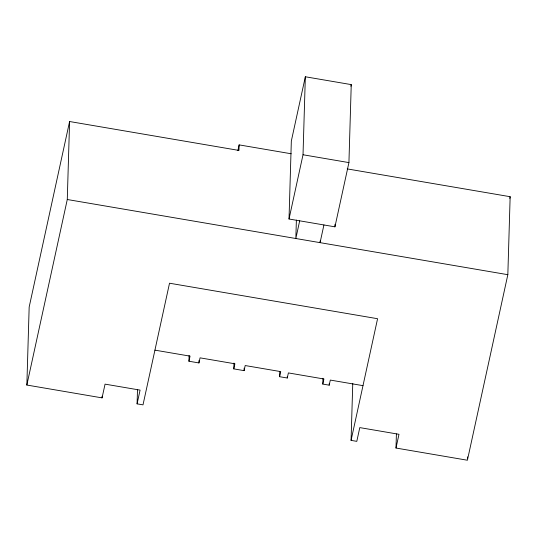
<?xml version="1.0" encoding="UTF-8"?>
<svg xmlns="http://www.w3.org/2000/svg" width="537" height="537" viewBox="0 0 537 537"><rect width="100%" height="100%" fill="white"/><g stroke="black" fill="none" stroke-linecap="round" stroke-linejoin="round"><path stroke-width="0.81" d="M347.217 168.9L510.15 196.703L507.834 274.689L467.405 460.229L395.991 448.039L398.984 434.299L359.79 427.606L356.796 441.354L351.07 440.374L377.578 318.716L169.517 283.214L143.003 404.864L137.083 403.858L140.076 390.11L105.057 384.136L102.057 397.877L26.85 385.042L29.166 307.057L69.595 121.523L238.965 150.427L239.133 144.883L291.188 153.77M26.85 385.042L67.279 199.509L69.595 121.523M102.057 397.877L102.111 396.219M137.083 403.858L137.499 389.734M362.992 385.653L330.309 380.075L329.201 385.17L322.804 384.076L323.912 378.988L288.382 372.92L287.268 378.008L279.609 376.706L280.717 371.611L245.194 365.549L244.087 370.644L233.79 368.885L234.897 363.797L200.059 357.85L198.952 362.938L188.937 361.233L189.111 355.413M198.952 362.938L199.026 360.448M233.79 368.885L233.964 363.072M244.087 370.644L244.16 368.147M279.609 376.706L279.757 371.718M289.02 219.002L291.336 141.016L305.338 76.771L351.245 84.611L348.929 162.597L334.934 226.836L289.02 219.002L303.022 154.757L305.338 76.771M287.268 378.008L287.322 376.35M296.377 220.076L295.833 238.509L299.686 220.821M320.119 240.972L320.072 242.643L323.925 224.956M322.804 384.076L322.972 378.263M329.201 385.17L329.248 383.505M334.934 226.836L335.007 224.318M351.07 440.374L352.762 383.351M395.991 448.039L396.407 433.916M467.452 458.551L467.505 456.873M188.937 361.233L190.044 356.138L154.931 350.144M237.898 150.535L239.133 144.883M350.889 86.235L351.245 84.611M509.794 198.341L510.15 196.703M303.022 154.757L348.929 162.597M67.279 199.509L507.834 274.689"/></g></svg>
